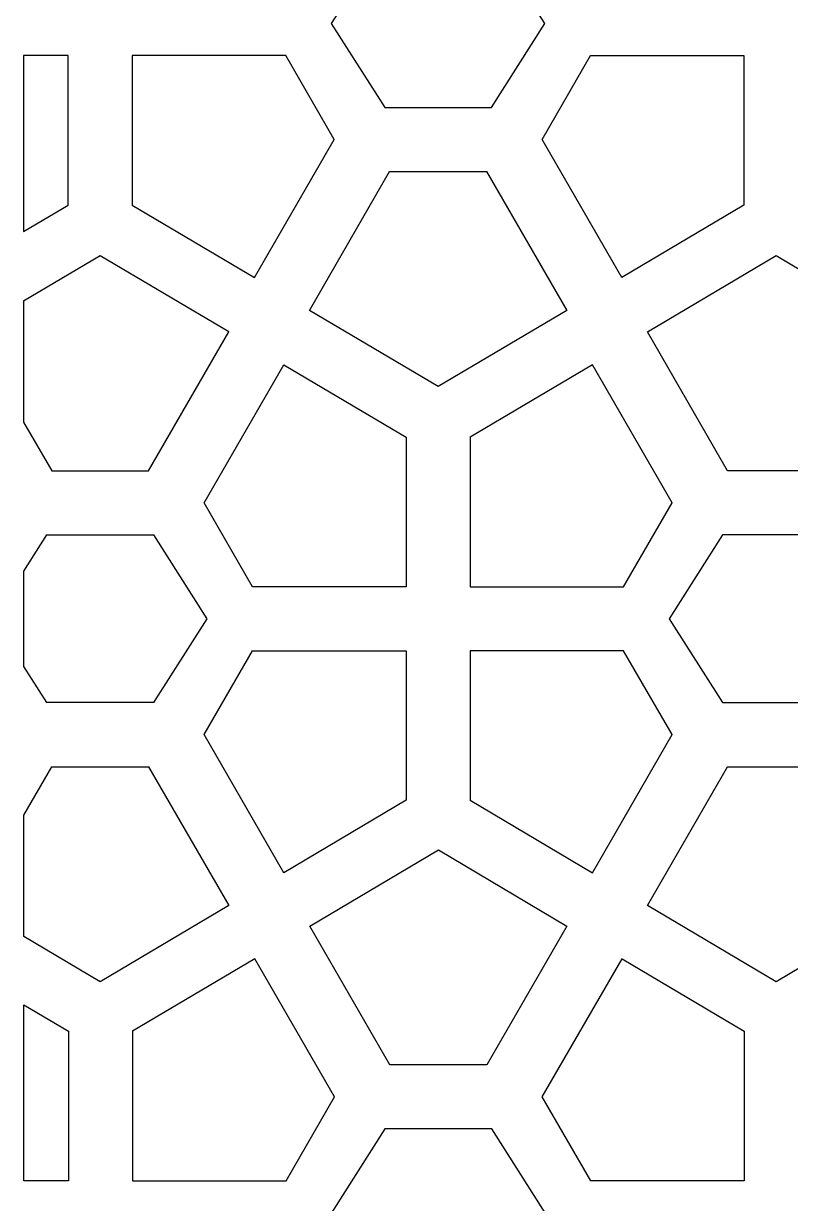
# Model space of a CAD drawing. Header units: centimetres. Extents: x -86 to 86, y -100 to 100.
# Drawn here: x -86.29 to -68.34, y -74.77 to -47.14 of the extents above; entities that cross this region are included whole.
import ezdxf

# ---------------------------------------------------------------- set-up
doc = ezdxf.new("R2010")
doc.units = ezdxf.units.CM
doc.header["$MEASUREMENT"] = 0
doc.layers.add('layer 1', color=7, linetype='Continuous')

msp = doc.modelspace()

# ---------------------------------------------------------------- linework, layer by layer
at = {"layer": 'layer 1', "color": 230}
for points, knots in [([(-79.08518, -47.14417), (-79.08518, -47.14417), (-77.83518, -45.18008), (-77.83518, -45.18008), (-77.83518, -45.18008), (-77.83518, -45.18008), (-75.3352, -45.18008), (-75.3352, -45.18008), (-75.3352, -45.18008), (-75.3352, -45.18008), (-74.08518, -47.14417), (-74.08518, -47.14417), (-74.08518, -47.14417), (-74.08518, -47.14417), (-75.33519, -49.10828), (-75.33519, -49.10828), (-75.33519, -49.10828), (-75.33519, -49.10828), (-77.8352, -49.10828), (-77.8352, -49.10828), (-77.8352, -49.10828), (-77.8352, -49.10828), (-79.08518, -47.14417), (-79.08518, -47.14417)], [0, 0, 0, 0, 0.14285714, 0.14285714, 0.14285714, 0.14285714, 0.28571429, 0.28571429, 0.28571429, 0.28571429, 0.42857143, 0.42857143, 0.42857143, 0.42857143, 0.57142857, 0.57142857, 0.57142857, 0.57142857, 0.71428571, 0.71428571, 0.71428571, 0.71428571, 1, 1, 1, 1]), ([(-86.28782, -52.01318), (-86.28782, -52.01318), (-86.28782, -47.89452), (-86.28782, -47.89452), (-86.28782, -47.89452), (-86.28782, -47.89452), (-85.24544, -47.89452), (-85.24544, -47.89452), (-85.24544, -47.89452), (-85.24544, -47.89452), (-85.24544, -51.39448), (-85.24544, -51.39448), (-85.24544, -51.39448), (-85.24544, -51.39448), (-86.28782, -52.01318), (-86.28782, -52.01318)], [0, 0, 0, 0, 0.2, 0.2, 0.2, 0.2, 0.4, 0.4, 0.4, 0.4, 0.6, 0.6, 0.6, 0.6, 1, 1, 1, 1]), ([(-80.88513, -53.09197), (-80.88513, -53.09197), (-83.74545, -51.39424), (-83.74545, -51.39424), (-83.74545, -51.39424), (-83.74545, -51.39424), (-83.74545, -47.89429), (-83.74545, -47.89429), (-83.74545, -47.89429), (-83.74545, -47.89429), (-80.15211, -47.8943), (-80.15211, -47.8943), (-80.15211, -47.8943), (-80.15211, -47.8943), (-79.01819, -49.85834), (-79.01819, -49.85834), (-79.01819, -49.85834), (-79.01819, -49.85834), (-80.88513, -53.09197), (-80.88513, -53.09197)], [0, 0, 0, 0, 0.16666667, 0.16666667, 0.16666667, 0.16666667, 0.33333333, 0.33333333, 0.33333333, 0.33333333, 0.5, 0.5, 0.5, 0.5, 0.66666667, 0.66666667, 0.66666667, 0.66666667, 1, 1, 1, 1]), ([(-72.28531, -53.09204), (-72.28531, -53.09204), (-69.42493, -51.39426), (-69.42493, -51.39426), (-69.42493, -51.39426), (-69.42493, -51.39426), (-69.42493, -47.8943), (-69.42493, -47.8943), (-69.42493, -47.8943), (-69.42493, -47.8943), (-73.01831, -47.8943), (-73.01831, -47.8943), (-73.01831, -47.8943), (-73.01831, -47.8943), (-74.15227, -49.85841), (-74.15227, -49.85841), (-74.15227, -49.85841), (-74.15227, -49.85841), (-72.28531, -53.09204), (-72.28531, -53.09204)], [0, 0, 0, 0, 0.16666667, 0.16666667, 0.16666667, 0.16666667, 0.33333333, 0.33333333, 0.33333333, 0.33333333, 0.5, 0.5, 0.5, 0.5, 0.66666667, 0.66666667, 0.66666667, 0.66666667, 1, 1, 1, 1]), ([(-79.59514, -53.85763), (-79.59514, -53.85763), (-76.58517, -55.6442), (-76.58517, -55.6442), (-76.58517, -55.6442), (-76.58517, -55.6442), (-73.57531, -53.85769), (-73.57531, -53.85769), (-73.57531, -53.85769), (-73.57531, -53.85769), (-75.45136, -50.60829), (-75.45136, -50.60829), (-75.45136, -50.60829), (-75.45136, -50.60829), (-77.71913, -50.60828), (-77.71913, -50.60828), (-77.71913, -50.60828), (-77.71913, -50.60828), (-79.59514, -53.85763), (-79.59514, -53.85763)], [0, 0, 0, 0, 0.16666667, 0.16666667, 0.16666667, 0.16666667, 0.33333333, 0.33333333, 0.33333333, 0.33333333, 0.5, 0.5, 0.5, 0.5, 0.66666667, 0.66666667, 0.66666667, 0.66666667, 1, 1, 1, 1]), ([(-86.28781, -56.47279), (-86.28781, -56.47279), (-86.28782, -53.64134), (-86.28782, -53.64134), (-86.28782, -53.64134), (-86.28782, -53.64134), (-84.49525, -52.57735), (-84.49525, -52.57735), (-84.49525, -52.57735), (-84.49525, -52.57735), (-81.48528, -54.36393), (-81.48528, -54.36393), (-81.48528, -54.36393), (-81.48528, -54.36393), (-83.36126, -57.61323), (-83.36126, -57.61323), (-83.36126, -57.61323), (-83.36126, -57.61323), (-85.6294, -57.61323), (-85.6294, -57.61323), (-85.6294, -57.61323), (-85.6294, -57.61323), (-86.28781, -56.47279), (-86.28781, -56.47279)], [0, 0, 0, 0, 0.14285714, 0.14285714, 0.14285714, 0.14285714, 0.28571429, 0.28571429, 0.28571429, 0.28571429, 0.42857143, 0.42857143, 0.42857143, 0.42857143, 0.57142857, 0.57142857, 0.57142857, 0.57142857, 0.71428571, 0.71428571, 0.71428571, 0.71428571, 1, 1, 1, 1]), ([(-65.66477, -54.36371), (-65.66477, -54.36371), (-68.67474, -52.57713), (-68.67474, -52.57713), (-68.67474, -52.57713), (-68.67474, -52.57713), (-71.6848, -54.36378), (-71.6848, -54.36378), (-71.6848, -54.36378), (-71.6848, -54.36378), (-69.80889, -57.61301), (-69.80889, -57.61301), (-69.80889, -57.61301), (-69.80889, -57.61301), (-67.54075, -57.61301), (-67.54075, -57.61301), (-67.54075, -57.61301), (-67.54075, -57.61301), (-65.66477, -54.36371), (-65.66477, -54.36371)], [0, 0, 0, 0, 0.16666667, 0.16666667, 0.16666667, 0.16666667, 0.33333333, 0.33333333, 0.33333333, 0.33333333, 0.5, 0.5, 0.5, 0.5, 0.66666667, 0.66666667, 0.66666667, 0.66666667, 1, 1, 1, 1]), ([(-77.33499, -60.32745), (-77.33499, -60.32745), (-77.33497, -56.82739), (-77.33497, -56.82739), (-77.33497, -56.82739), (-77.33497, -56.82739), (-80.1953, -55.12963), (-80.1953, -55.12963), (-80.1953, -55.12963), (-80.1953, -55.12963), (-82.06226, -58.36327), (-82.06226, -58.36327), (-82.06226, -58.36327), (-82.06226, -58.36327), (-80.92825, -60.32745), (-80.92825, -60.32745), (-80.92825, -60.32745), (-80.92825, -60.32745), (-77.33499, -60.32745), (-77.33499, -60.32745)], [0, 0, 0, 0, 0.16666667, 0.16666667, 0.16666667, 0.16666667, 0.33333333, 0.33333333, 0.33333333, 0.33333333, 0.5, 0.5, 0.5, 0.5, 0.66666667, 0.66666667, 0.66666667, 0.66666667, 1, 1, 1, 1]), ([(-75.83505, -60.32723), (-75.83505, -60.32723), (-75.83506, -56.82719), (-75.83506, -56.82719), (-75.83506, -56.82719), (-75.83506, -56.82719), (-72.97479, -55.12944), (-72.97479, -55.12944), (-72.97479, -55.12944), (-72.97479, -55.12944), (-71.10782, -58.3631), (-71.10782, -58.3631), (-71.10782, -58.3631), (-71.10782, -58.3631), (-72.24184, -60.32723), (-72.24184, -60.32723), (-72.24184, -60.32723), (-72.24184, -60.32723), (-75.83505, -60.32723), (-75.83505, -60.32723)], [0, 0, 0, 0, 0.16666667, 0.16666667, 0.16666667, 0.16666667, 0.33333333, 0.33333333, 0.33333333, 0.33333333, 0.5, 0.5, 0.5, 0.5, 0.66666667, 0.66666667, 0.66666667, 0.66666667, 1, 1, 1, 1]), ([(-86.28494, -62.19335), (-86.28494, -62.19335), (-85.74528, -63.04143), (-85.74528, -63.04143), (-85.74528, -63.04143), (-85.74528, -63.04143), (-83.24527, -63.04143), (-83.24527, -63.04143), (-83.24527, -63.04143), (-83.24527, -63.04143), (-81.99526, -61.07732), (-81.99526, -61.07732), (-81.99526, -61.07732), (-81.99526, -61.07732), (-83.24528, -59.11323), (-83.24528, -59.11323), (-83.24528, -59.11323), (-83.24528, -59.11323), (-85.74526, -59.11323), (-85.74526, -59.11323), (-85.74526, -59.11323), (-85.74526, -59.11323), (-86.28494, -59.96121), (-86.28494, -59.96121), (-86.28494, -59.96121), (-86.28494, -59.96121), (-86.28494, -62.19335), (-86.28494, -62.19335)], [0, 0, 0, 0, 0.125, 0.125, 0.125, 0.125, 0.25, 0.25, 0.25, 0.25, 0.375, 0.375, 0.375, 0.375, 0.5, 0.5, 0.5, 0.5, 0.625, 0.625, 0.625, 0.625, 0.75, 0.75, 0.75, 0.75, 1, 1, 1, 1]), ([(-71.17475, -61.0771), (-71.17475, -61.0771), (-69.92475, -59.11301), (-69.92475, -59.11301), (-69.92475, -59.11301), (-69.92475, -59.11301), (-67.42477, -59.11301), (-67.42477, -59.11301), (-67.42477, -59.11301), (-67.42477, -59.11301), (-66.17475, -61.0771), (-66.17475, -61.0771), (-66.17475, -61.0771), (-66.17475, -61.0771), (-67.42476, -63.04121), (-67.42476, -63.04121), (-67.42476, -63.04121), (-67.42476, -63.04121), (-69.92477, -63.04121), (-69.92477, -63.04121), (-69.92477, -63.04121), (-69.92477, -63.04121), (-71.17475, -61.0771), (-71.17475, -61.0771)], [0, 0, 0, 0, 0.14285714, 0.14285714, 0.14285714, 0.14285714, 0.28571429, 0.28571429, 0.28571429, 0.28571429, 0.42857143, 0.42857143, 0.42857143, 0.42857143, 0.57142857, 0.57142857, 0.57142857, 0.57142857, 0.71428571, 0.71428571, 0.71428571, 0.71428571, 1, 1, 1, 1]), ([(-80.19539, -67.02519), (-80.19539, -67.02519), (-77.33501, -65.32741), (-77.33501, -65.32741), (-77.33501, -65.32741), (-77.33501, -65.32741), (-77.33501, -61.82745), (-77.33501, -61.82745), (-77.33501, -61.82745), (-77.33501, -61.82745), (-80.92839, -61.82745), (-80.92839, -61.82745), (-80.92839, -61.82745), (-80.92839, -61.82745), (-82.06235, -63.79156), (-82.06235, -63.79156), (-82.06235, -63.79156), (-82.06235, -63.79156), (-80.19539, -67.02519), (-80.19539, -67.02519)], [0, 0, 0, 0, 0.16666667, 0.16666667, 0.16666667, 0.16666667, 0.33333333, 0.33333333, 0.33333333, 0.33333333, 0.5, 0.5, 0.5, 0.5, 0.66666667, 0.66666667, 0.66666667, 0.66666667, 1, 1, 1, 1]), ([(-72.9747, -67.0249), (-72.9747, -67.0249), (-75.83502, -65.32717), (-75.83502, -65.32717), (-75.83502, -65.32717), (-75.83502, -65.32717), (-75.83502, -61.82722), (-75.83502, -61.82722), (-75.83502, -61.82722), (-75.83502, -61.82722), (-72.24168, -61.82723), (-72.24168, -61.82723), (-72.24168, -61.82723), (-72.24168, -61.82723), (-71.10776, -63.79127), (-71.10776, -63.79127), (-71.10776, -63.79127), (-71.10776, -63.79127), (-72.9747, -67.0249), (-72.9747, -67.0249)], [0, 0, 0, 0, 0.16666667, 0.16666667, 0.16666667, 0.16666667, 0.33333333, 0.33333333, 0.33333333, 0.33333333, 0.5, 0.5, 0.5, 0.5, 0.66666667, 0.66666667, 0.66666667, 0.66666667, 1, 1, 1, 1]), ([(-86.28494, -68.51512), (-86.28494, -68.51512), (-84.49525, -69.57735), (-84.49525, -69.57735), (-84.49525, -69.57735), (-84.49525, -69.57735), (-81.48539, -67.79084), (-81.48539, -67.79084), (-81.48539, -67.79084), (-81.48539, -67.79084), (-83.36144, -64.54144), (-83.36144, -64.54144), (-83.36144, -64.54144), (-83.36144, -64.54144), (-85.62921, -64.54143), (-85.62921, -64.54143), (-85.62921, -64.54143), (-85.62921, -64.54143), (-86.28494, -65.6772), (-86.28494, -65.6772), (-86.28494, -65.6772), (-86.28494, -65.6772), (-86.28494, -68.51512), (-86.28494, -68.51512)], [0, 0, 0, 0, 0.14285714, 0.14285714, 0.14285714, 0.14285714, 0.28571429, 0.28571429, 0.28571429, 0.28571429, 0.42857143, 0.42857143, 0.42857143, 0.42857143, 0.57142857, 0.57142857, 0.57142857, 0.57142857, 0.71428571, 0.71428571, 0.71428571, 0.71428571, 1, 1, 1, 1]), ([(-71.68471, -67.79056), (-71.68471, -67.79056), (-68.67474, -69.57713), (-68.67474, -69.57713), (-68.67474, -69.57713), (-68.67474, -69.57713), (-65.66488, -67.79062), (-65.66488, -67.79062), (-65.66488, -67.79062), (-65.66488, -67.79062), (-67.54093, -64.54122), (-67.54093, -64.54122), (-67.54093, -64.54122), (-67.54093, -64.54122), (-69.8087, -64.54121), (-69.8087, -64.54121), (-69.8087, -64.54121), (-69.8087, -64.54121), (-71.68471, -67.79056), (-71.68471, -67.79056)], [0, 0, 0, 0, 0.16666667, 0.16666667, 0.16666667, 0.16666667, 0.33333333, 0.33333333, 0.33333333, 0.33333333, 0.5, 0.5, 0.5, 0.5, 0.66666667, 0.66666667, 0.66666667, 0.66666667, 1, 1, 1, 1]), ([(-73.5683, -68.27389), (-73.5683, -68.27389), (-76.57827, -66.48731), (-76.57827, -66.48731), (-76.57827, -66.48731), (-76.57827, -66.48731), (-79.58833, -68.27396), (-79.58833, -68.27396), (-79.58833, -68.27396), (-79.58833, -68.27396), (-77.71242, -71.52319), (-77.71242, -71.52319), (-77.71242, -71.52319), (-77.71242, -71.52319), (-75.44428, -71.52319), (-75.44428, -71.52319), (-75.44428, -71.52319), (-75.44428, -71.52319), (-73.5683, -68.27389), (-73.5683, -68.27389)], [0, 0, 0, 0, 0.16666667, 0.16666667, 0.16666667, 0.16666667, 0.33333333, 0.33333333, 0.33333333, 0.33333333, 0.5, 0.5, 0.5, 0.5, 0.66666667, 0.66666667, 0.66666667, 0.66666667, 1, 1, 1, 1]), ([(-83.73858, -74.23741), (-83.73858, -74.23741), (-83.73859, -70.73737), (-83.73859, -70.73737), (-83.73859, -70.73737), (-83.73859, -70.73737), (-80.87832, -69.03962), (-80.87832, -69.03962), (-80.87832, -69.03962), (-80.87832, -69.03962), (-79.01135, -72.27328), (-79.01135, -72.27328), (-79.01135, -72.27328), (-79.01135, -72.27328), (-80.14537, -74.23741), (-80.14537, -74.23741), (-80.14537, -74.23741), (-80.14537, -74.23741), (-83.73858, -74.23741), (-83.73858, -74.23741)], [0, 0, 0, 0, 0.16666667, 0.16666667, 0.16666667, 0.16666667, 0.33333333, 0.33333333, 0.33333333, 0.33333333, 0.5, 0.5, 0.5, 0.5, 0.66666667, 0.66666667, 0.66666667, 0.66666667, 1, 1, 1, 1]), ([(-69.41801, -74.23741), (-69.41801, -74.23741), (-69.41799, -70.73735), (-69.41799, -70.73735), (-69.41799, -70.73735), (-69.41799, -70.73735), (-72.27832, -69.03959), (-72.27832, -69.03959), (-72.27832, -69.03959), (-72.27832, -69.03959), (-74.14528, -72.27323), (-74.14528, -72.27323), (-74.14528, -72.27323), (-74.14528, -72.27323), (-73.01127, -74.23741), (-73.01127, -74.23741), (-73.01127, -74.23741), (-73.01127, -74.23741), (-69.41801, -74.23741), (-69.41801, -74.23741)], [0, 0, 0, 0, 0.16666667, 0.16666667, 0.16666667, 0.16666667, 0.33333333, 0.33333333, 0.33333333, 0.33333333, 0.5, 0.5, 0.5, 0.5, 0.66666667, 0.66666667, 0.66666667, 0.66666667, 1, 1, 1, 1]), ([(-86.28494, -74.23768), (-86.28494, -74.23768), (-85.23852, -74.23763), (-85.23852, -74.23763), (-85.23852, -74.23763), (-85.23852, -74.23763), (-85.2385, -70.73757), (-85.2385, -70.73757), (-85.2385, -70.73757), (-85.2385, -70.73757), (-86.28494, -70.11473), (-86.28494, -70.11473), (-86.28494, -70.11473), (-86.28494, -70.11473), (-86.28494, -74.23768), (-86.28494, -74.23768)], [0, 0, 0, 0, 0.2, 0.2, 0.2, 0.2, 0.4, 0.4, 0.4, 0.4, 0.6, 0.6, 0.6, 0.6, 1, 1, 1, 1]), ([(-79.07828, -74.98728), (-79.07828, -74.98728), (-77.82828, -73.02319), (-77.82828, -73.02319), (-77.82828, -73.02319), (-77.82828, -73.02319), (-75.3283, -73.02319), (-75.3283, -73.02319), (-75.3283, -73.02319), (-75.3283, -73.02319), (-74.07828, -74.98728), (-74.07828, -74.98728), (-74.07828, -74.98728), (-74.07828, -74.98728), (-75.32829, -76.95139), (-75.32829, -76.95139), (-75.32829, -76.95139), (-75.32829, -76.95139), (-77.8283, -76.95139), (-77.8283, -76.95139), (-77.8283, -76.95139), (-77.8283, -76.95139), (-79.07828, -74.98728), (-79.07828, -74.98728)], [0, 0, 0, 0, 0.14285714, 0.14285714, 0.14285714, 0.14285714, 0.28571429, 0.28571429, 0.28571429, 0.28571429, 0.42857143, 0.42857143, 0.42857143, 0.42857143, 0.57142857, 0.57142857, 0.57142857, 0.57142857, 0.71428571, 0.71428571, 0.71428571, 0.71428571, 1, 1, 1, 1])]:
    msp.add_open_spline(points, degree=3, knots=knots, dxfattribs=at)
at = {"layer": 'layer 1', "color": 250, "lineweight": 9}
for points, knots in [([(-79.08518, -47.14417), (-79.08518, -47.14417), (-77.83518, -45.18008), (-77.83518, -45.18008), (-77.83518, -45.18008), (-77.83518, -45.18008), (-75.3352, -45.18008), (-75.3352, -45.18008), (-75.3352, -45.18008), (-75.3352, -45.18008), (-74.08518, -47.14417), (-74.08518, -47.14417), (-74.08518, -47.14417), (-74.08518, -47.14417), (-75.33519, -49.10828), (-75.33519, -49.10828), (-75.33519, -49.10828), (-75.33519, -49.10828), (-77.8352, -49.10828), (-77.8352, -49.10828), (-77.8352, -49.10828), (-77.8352, -49.10828), (-79.08518, -47.14417), (-79.08518, -47.14417)], [0, 0, 0, 0, 0.14285714, 0.14285714, 0.14285714, 0.14285714, 0.28571429, 0.28571429, 0.28571429, 0.28571429, 0.42857143, 0.42857143, 0.42857143, 0.42857143, 0.57142857, 0.57142857, 0.57142857, 0.57142857, 0.71428571, 0.71428571, 0.71428571, 0.71428571, 1, 1, 1, 1]), ([(-86.28782, -52.01318), (-86.28782, -52.01318), (-86.28782, -47.89452), (-86.28782, -47.89452), (-86.28782, -47.89452), (-86.28782, -47.89452), (-85.24544, -47.89452), (-85.24544, -47.89452), (-85.24544, -47.89452), (-85.24544, -47.89452), (-85.24544, -51.39448), (-85.24544, -51.39448), (-85.24544, -51.39448), (-85.24544, -51.39448), (-86.28782, -52.01318), (-86.28782, -52.01318)], [0, 0, 0, 0, 0.2, 0.2, 0.2, 0.2, 0.4, 0.4, 0.4, 0.4, 0.6, 0.6, 0.6, 0.6, 1, 1, 1, 1]), ([(-80.88513, -53.09197), (-80.88513, -53.09197), (-83.74545, -51.39424), (-83.74545, -51.39424), (-83.74545, -51.39424), (-83.74545, -51.39424), (-83.74545, -47.89429), (-83.74545, -47.89429), (-83.74545, -47.89429), (-83.74545, -47.89429), (-80.15211, -47.8943), (-80.15211, -47.8943), (-80.15211, -47.8943), (-80.15211, -47.8943), (-79.01819, -49.85834), (-79.01819, -49.85834), (-79.01819, -49.85834), (-79.01819, -49.85834), (-80.88513, -53.09197), (-80.88513, -53.09197)], [0, 0, 0, 0, 0.16666667, 0.16666667, 0.16666667, 0.16666667, 0.33333333, 0.33333333, 0.33333333, 0.33333333, 0.5, 0.5, 0.5, 0.5, 0.66666667, 0.66666667, 0.66666667, 0.66666667, 1, 1, 1, 1]), ([(-72.28531, -53.09204), (-72.28531, -53.09204), (-69.42493, -51.39426), (-69.42493, -51.39426), (-69.42493, -51.39426), (-69.42493, -51.39426), (-69.42493, -47.8943), (-69.42493, -47.8943), (-69.42493, -47.8943), (-69.42493, -47.8943), (-73.01831, -47.8943), (-73.01831, -47.8943), (-73.01831, -47.8943), (-73.01831, -47.8943), (-74.15227, -49.85841), (-74.15227, -49.85841), (-74.15227, -49.85841), (-74.15227, -49.85841), (-72.28531, -53.09204), (-72.28531, -53.09204)], [0, 0, 0, 0, 0.16666667, 0.16666667, 0.16666667, 0.16666667, 0.33333333, 0.33333333, 0.33333333, 0.33333333, 0.5, 0.5, 0.5, 0.5, 0.66666667, 0.66666667, 0.66666667, 0.66666667, 1, 1, 1, 1]), ([(-79.59514, -53.85763), (-79.59514, -53.85763), (-76.58517, -55.6442), (-76.58517, -55.6442), (-76.58517, -55.6442), (-76.58517, -55.6442), (-73.57531, -53.85769), (-73.57531, -53.85769), (-73.57531, -53.85769), (-73.57531, -53.85769), (-75.45136, -50.60829), (-75.45136, -50.60829), (-75.45136, -50.60829), (-75.45136, -50.60829), (-77.71913, -50.60828), (-77.71913, -50.60828), (-77.71913, -50.60828), (-77.71913, -50.60828), (-79.59514, -53.85763), (-79.59514, -53.85763)], [0, 0, 0, 0, 0.16666667, 0.16666667, 0.16666667, 0.16666667, 0.33333333, 0.33333333, 0.33333333, 0.33333333, 0.5, 0.5, 0.5, 0.5, 0.66666667, 0.66666667, 0.66666667, 0.66666667, 1, 1, 1, 1]), ([(-86.28781, -56.47279), (-86.28781, -56.47279), (-86.28782, -53.64134), (-86.28782, -53.64134), (-86.28782, -53.64134), (-86.28782, -53.64134), (-84.49525, -52.57735), (-84.49525, -52.57735), (-84.49525, -52.57735), (-84.49525, -52.57735), (-81.48528, -54.36393), (-81.48528, -54.36393), (-81.48528, -54.36393), (-81.48528, -54.36393), (-83.36126, -57.61323), (-83.36126, -57.61323), (-83.36126, -57.61323), (-83.36126, -57.61323), (-85.6294, -57.61323), (-85.6294, -57.61323), (-85.6294, -57.61323), (-85.6294, -57.61323), (-86.28781, -56.47279), (-86.28781, -56.47279)], [0, 0, 0, 0, 0.14285714, 0.14285714, 0.14285714, 0.14285714, 0.28571429, 0.28571429, 0.28571429, 0.28571429, 0.42857143, 0.42857143, 0.42857143, 0.42857143, 0.57142857, 0.57142857, 0.57142857, 0.57142857, 0.71428571, 0.71428571, 0.71428571, 0.71428571, 1, 1, 1, 1]), ([(-65.66477, -54.36371), (-65.66477, -54.36371), (-68.67474, -52.57713), (-68.67474, -52.57713), (-68.67474, -52.57713), (-68.67474, -52.57713), (-71.6848, -54.36378), (-71.6848, -54.36378), (-71.6848, -54.36378), (-71.6848, -54.36378), (-69.80889, -57.61301), (-69.80889, -57.61301), (-69.80889, -57.61301), (-69.80889, -57.61301), (-67.54075, -57.61301), (-67.54075, -57.61301), (-67.54075, -57.61301), (-67.54075, -57.61301), (-65.66477, -54.36371), (-65.66477, -54.36371)], [0, 0, 0, 0, 0.16666667, 0.16666667, 0.16666667, 0.16666667, 0.33333333, 0.33333333, 0.33333333, 0.33333333, 0.5, 0.5, 0.5, 0.5, 0.66666667, 0.66666667, 0.66666667, 0.66666667, 1, 1, 1, 1]), ([(-77.33499, -60.32745), (-77.33499, -60.32745), (-77.33497, -56.82739), (-77.33497, -56.82739), (-77.33497, -56.82739), (-77.33497, -56.82739), (-80.1953, -55.12963), (-80.1953, -55.12963), (-80.1953, -55.12963), (-80.1953, -55.12963), (-82.06226, -58.36327), (-82.06226, -58.36327), (-82.06226, -58.36327), (-82.06226, -58.36327), (-80.92825, -60.32745), (-80.92825, -60.32745), (-80.92825, -60.32745), (-80.92825, -60.32745), (-77.33499, -60.32745), (-77.33499, -60.32745)], [0, 0, 0, 0, 0.16666667, 0.16666667, 0.16666667, 0.16666667, 0.33333333, 0.33333333, 0.33333333, 0.33333333, 0.5, 0.5, 0.5, 0.5, 0.66666667, 0.66666667, 0.66666667, 0.66666667, 1, 1, 1, 1]), ([(-75.83505, -60.32723), (-75.83505, -60.32723), (-75.83506, -56.82719), (-75.83506, -56.82719), (-75.83506, -56.82719), (-75.83506, -56.82719), (-72.97479, -55.12944), (-72.97479, -55.12944), (-72.97479, -55.12944), (-72.97479, -55.12944), (-71.10782, -58.3631), (-71.10782, -58.3631), (-71.10782, -58.3631), (-71.10782, -58.3631), (-72.24184, -60.32723), (-72.24184, -60.32723), (-72.24184, -60.32723), (-72.24184, -60.32723), (-75.83505, -60.32723), (-75.83505, -60.32723)], [0, 0, 0, 0, 0.16666667, 0.16666667, 0.16666667, 0.16666667, 0.33333333, 0.33333333, 0.33333333, 0.33333333, 0.5, 0.5, 0.5, 0.5, 0.66666667, 0.66666667, 0.66666667, 0.66666667, 1, 1, 1, 1]), ([(-86.28494, -62.19335), (-86.28494, -62.19335), (-85.74528, -63.04143), (-85.74528, -63.04143), (-85.74528, -63.04143), (-85.74528, -63.04143), (-83.24527, -63.04143), (-83.24527, -63.04143), (-83.24527, -63.04143), (-83.24527, -63.04143), (-81.99526, -61.07732), (-81.99526, -61.07732), (-81.99526, -61.07732), (-81.99526, -61.07732), (-83.24528, -59.11323), (-83.24528, -59.11323), (-83.24528, -59.11323), (-83.24528, -59.11323), (-85.74526, -59.11323), (-85.74526, -59.11323), (-85.74526, -59.11323), (-85.74526, -59.11323), (-86.28494, -59.96121), (-86.28494, -59.96121), (-86.28494, -59.96121), (-86.28494, -59.96121), (-86.28494, -62.19335), (-86.28494, -62.19335)], [0, 0, 0, 0, 0.125, 0.125, 0.125, 0.125, 0.25, 0.25, 0.25, 0.25, 0.375, 0.375, 0.375, 0.375, 0.5, 0.5, 0.5, 0.5, 0.625, 0.625, 0.625, 0.625, 0.75, 0.75, 0.75, 0.75, 1, 1, 1, 1]), ([(-71.17475, -61.0771), (-71.17475, -61.0771), (-69.92475, -59.11301), (-69.92475, -59.11301), (-69.92475, -59.11301), (-69.92475, -59.11301), (-67.42477, -59.11301), (-67.42477, -59.11301), (-67.42477, -59.11301), (-67.42477, -59.11301), (-66.17475, -61.0771), (-66.17475, -61.0771), (-66.17475, -61.0771), (-66.17475, -61.0771), (-67.42476, -63.04121), (-67.42476, -63.04121), (-67.42476, -63.04121), (-67.42476, -63.04121), (-69.92477, -63.04121), (-69.92477, -63.04121), (-69.92477, -63.04121), (-69.92477, -63.04121), (-71.17475, -61.0771), (-71.17475, -61.0771)], [0, 0, 0, 0, 0.14285714, 0.14285714, 0.14285714, 0.14285714, 0.28571429, 0.28571429, 0.28571429, 0.28571429, 0.42857143, 0.42857143, 0.42857143, 0.42857143, 0.57142857, 0.57142857, 0.57142857, 0.57142857, 0.71428571, 0.71428571, 0.71428571, 0.71428571, 1, 1, 1, 1]), ([(-80.19539, -67.02519), (-80.19539, -67.02519), (-77.33501, -65.32741), (-77.33501, -65.32741), (-77.33501, -65.32741), (-77.33501, -65.32741), (-77.33501, -61.82745), (-77.33501, -61.82745), (-77.33501, -61.82745), (-77.33501, -61.82745), (-80.92839, -61.82745), (-80.92839, -61.82745), (-80.92839, -61.82745), (-80.92839, -61.82745), (-82.06235, -63.79156), (-82.06235, -63.79156), (-82.06235, -63.79156), (-82.06235, -63.79156), (-80.19539, -67.02519), (-80.19539, -67.02519)], [0, 0, 0, 0, 0.16666667, 0.16666667, 0.16666667, 0.16666667, 0.33333333, 0.33333333, 0.33333333, 0.33333333, 0.5, 0.5, 0.5, 0.5, 0.66666667, 0.66666667, 0.66666667, 0.66666667, 1, 1, 1, 1]), ([(-72.9747, -67.0249), (-72.9747, -67.0249), (-75.83502, -65.32717), (-75.83502, -65.32717), (-75.83502, -65.32717), (-75.83502, -65.32717), (-75.83502, -61.82722), (-75.83502, -61.82722), (-75.83502, -61.82722), (-75.83502, -61.82722), (-72.24168, -61.82723), (-72.24168, -61.82723), (-72.24168, -61.82723), (-72.24168, -61.82723), (-71.10776, -63.79127), (-71.10776, -63.79127), (-71.10776, -63.79127), (-71.10776, -63.79127), (-72.9747, -67.0249), (-72.9747, -67.0249)], [0, 0, 0, 0, 0.16666667, 0.16666667, 0.16666667, 0.16666667, 0.33333333, 0.33333333, 0.33333333, 0.33333333, 0.5, 0.5, 0.5, 0.5, 0.66666667, 0.66666667, 0.66666667, 0.66666667, 1, 1, 1, 1]), ([(-86.28494, -68.51512), (-86.28494, -68.51512), (-84.49525, -69.57735), (-84.49525, -69.57735), (-84.49525, -69.57735), (-84.49525, -69.57735), (-81.48539, -67.79084), (-81.48539, -67.79084), (-81.48539, -67.79084), (-81.48539, -67.79084), (-83.36144, -64.54144), (-83.36144, -64.54144), (-83.36144, -64.54144), (-83.36144, -64.54144), (-85.62921, -64.54143), (-85.62921, -64.54143), (-85.62921, -64.54143), (-85.62921, -64.54143), (-86.28494, -65.6772), (-86.28494, -65.6772), (-86.28494, -65.6772), (-86.28494, -65.6772), (-86.28494, -68.51512), (-86.28494, -68.51512)], [0, 0, 0, 0, 0.14285714, 0.14285714, 0.14285714, 0.14285714, 0.28571429, 0.28571429, 0.28571429, 0.28571429, 0.42857143, 0.42857143, 0.42857143, 0.42857143, 0.57142857, 0.57142857, 0.57142857, 0.57142857, 0.71428571, 0.71428571, 0.71428571, 0.71428571, 1, 1, 1, 1]), ([(-71.68471, -67.79056), (-71.68471, -67.79056), (-68.67474, -69.57713), (-68.67474, -69.57713), (-68.67474, -69.57713), (-68.67474, -69.57713), (-65.66488, -67.79062), (-65.66488, -67.79062), (-65.66488, -67.79062), (-65.66488, -67.79062), (-67.54093, -64.54122), (-67.54093, -64.54122), (-67.54093, -64.54122), (-67.54093, -64.54122), (-69.8087, -64.54121), (-69.8087, -64.54121), (-69.8087, -64.54121), (-69.8087, -64.54121), (-71.68471, -67.79056), (-71.68471, -67.79056)], [0, 0, 0, 0, 0.16666667, 0.16666667, 0.16666667, 0.16666667, 0.33333333, 0.33333333, 0.33333333, 0.33333333, 0.5, 0.5, 0.5, 0.5, 0.66666667, 0.66666667, 0.66666667, 0.66666667, 1, 1, 1, 1]), ([(-73.5683, -68.27389), (-73.5683, -68.27389), (-76.57827, -66.48731), (-76.57827, -66.48731), (-76.57827, -66.48731), (-76.57827, -66.48731), (-79.58833, -68.27396), (-79.58833, -68.27396), (-79.58833, -68.27396), (-79.58833, -68.27396), (-77.71242, -71.52319), (-77.71242, -71.52319), (-77.71242, -71.52319), (-77.71242, -71.52319), (-75.44428, -71.52319), (-75.44428, -71.52319), (-75.44428, -71.52319), (-75.44428, -71.52319), (-73.5683, -68.27389), (-73.5683, -68.27389)], [0, 0, 0, 0, 0.16666667, 0.16666667, 0.16666667, 0.16666667, 0.33333333, 0.33333333, 0.33333333, 0.33333333, 0.5, 0.5, 0.5, 0.5, 0.66666667, 0.66666667, 0.66666667, 0.66666667, 1, 1, 1, 1]), ([(-83.73858, -74.23741), (-83.73858, -74.23741), (-83.73859, -70.73737), (-83.73859, -70.73737), (-83.73859, -70.73737), (-83.73859, -70.73737), (-80.87832, -69.03962), (-80.87832, -69.03962), (-80.87832, -69.03962), (-80.87832, -69.03962), (-79.01135, -72.27328), (-79.01135, -72.27328), (-79.01135, -72.27328), (-79.01135, -72.27328), (-80.14537, -74.23741), (-80.14537, -74.23741), (-80.14537, -74.23741), (-80.14537, -74.23741), (-83.73858, -74.23741), (-83.73858, -74.23741)], [0, 0, 0, 0, 0.16666667, 0.16666667, 0.16666667, 0.16666667, 0.33333333, 0.33333333, 0.33333333, 0.33333333, 0.5, 0.5, 0.5, 0.5, 0.66666667, 0.66666667, 0.66666667, 0.66666667, 1, 1, 1, 1]), ([(-69.41801, -74.23741), (-69.41801, -74.23741), (-69.41799, -70.73735), (-69.41799, -70.73735), (-69.41799, -70.73735), (-69.41799, -70.73735), (-72.27832, -69.03959), (-72.27832, -69.03959), (-72.27832, -69.03959), (-72.27832, -69.03959), (-74.14528, -72.27323), (-74.14528, -72.27323), (-74.14528, -72.27323), (-74.14528, -72.27323), (-73.01127, -74.23741), (-73.01127, -74.23741), (-73.01127, -74.23741), (-73.01127, -74.23741), (-69.41801, -74.23741), (-69.41801, -74.23741)], [0, 0, 0, 0, 0.16666667, 0.16666667, 0.16666667, 0.16666667, 0.33333333, 0.33333333, 0.33333333, 0.33333333, 0.5, 0.5, 0.5, 0.5, 0.66666667, 0.66666667, 0.66666667, 0.66666667, 1, 1, 1, 1]), ([(-86.28494, -74.23768), (-86.28494, -74.23768), (-85.23852, -74.23763), (-85.23852, -74.23763), (-85.23852, -74.23763), (-85.23852, -74.23763), (-85.2385, -70.73757), (-85.2385, -70.73757), (-85.2385, -70.73757), (-85.2385, -70.73757), (-86.28494, -70.11473), (-86.28494, -70.11473), (-86.28494, -70.11473), (-86.28494, -70.11473), (-86.28494, -74.23768), (-86.28494, -74.23768)], [0, 0, 0, 0, 0.2, 0.2, 0.2, 0.2, 0.4, 0.4, 0.4, 0.4, 0.6, 0.6, 0.6, 0.6, 1, 1, 1, 1]), ([(-79.07828, -74.98728), (-79.07828, -74.98728), (-77.82828, -73.02319), (-77.82828, -73.02319), (-77.82828, -73.02319), (-77.82828, -73.02319), (-75.3283, -73.02319), (-75.3283, -73.02319), (-75.3283, -73.02319), (-75.3283, -73.02319), (-74.07828, -74.98728), (-74.07828, -74.98728), (-74.07828, -74.98728), (-74.07828, -74.98728), (-75.32829, -76.95139), (-75.32829, -76.95139), (-75.32829, -76.95139), (-75.32829, -76.95139), (-77.8283, -76.95139), (-77.8283, -76.95139), (-77.8283, -76.95139), (-77.8283, -76.95139), (-79.07828, -74.98728), (-79.07828, -74.98728)], [0, 0, 0, 0, 0.14285714, 0.14285714, 0.14285714, 0.14285714, 0.28571429, 0.28571429, 0.28571429, 0.28571429, 0.42857143, 0.42857143, 0.42857143, 0.42857143, 0.57142857, 0.57142857, 0.57142857, 0.57142857, 0.71428571, 0.71428571, 0.71428571, 0.71428571, 1, 1, 1, 1])]:
    msp.add_open_spline(points, degree=3, knots=knots, dxfattribs=at)

doc.saveas('drawing.dxf')
